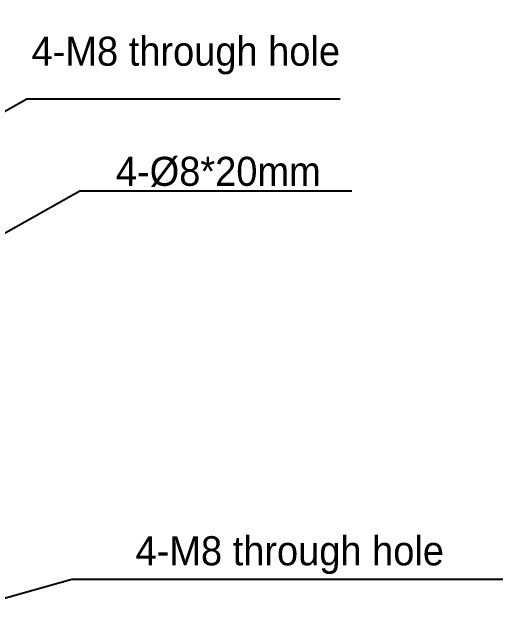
# Model space of a CAD drawing. Header units: millimetres. Extents: x -1070 to 42146, y 1440 to 12921.
# Drawn here: x 7259 to 7765, y 3276 to 3906 of the extents above; entities that cross this region are included whole.
import ezdxf

# ---------------------------------------------------------------- set-up
doc = ezdxf.new("R2010")
doc.units = ezdxf.units.MM
doc.layers.add('DIM', color=4, linetype='Continuous')
doc.styles.get("Standard").update_dxf_attribs({"font": 'arial.ttf'})
doc.dimstyles.new('ISO-200', dxfattribs={"dimtxt": 30, "dimasz": 25, "dimexe": 1.25, "dimexo": 5, "dimgap": 5, "dimtad": 1, "dimtoh": 1, "dimdec": 1, "dimdsep": 46, "dimtxsty": 'Standard', "dimcen": 2.5, "dimadec": 0, "dimazin": 0, "dimtfac": 1, "dimtdec": 1, "dimtmove": 0, "dimatfit": 3, "dimfxl": 1, "dimarcsym": 0})

# ---------------------------------------------------------------- blocks, each defined once
blk = doc.blocks.new('*D116')
at = {"layer": 'Defpoints', "color": 0, "transparency": 16777216}
for p in [(7224.27, 3662.83), (7227.33, 3664.53)]:
    blk.add_point(p, dxfattribs=at)
at = {"layer": 'DIM', "color": 0, "lineweight": -2, "transparency": 16777216}
for p, q in [((7328.83, 3721.32), (7249.15, 3676.74)), ((7609.55, 3721.32), (7328.83, 3721.32)), ((7224.27, 3662.83), (7227.33, 3664.53))]:
    blk.add_line(p, q, dxfattribs=at)
at = {"layer": 'DIM', "color": 0, "transparency": 16777216}
blk.add_solid([(7247.11, 3680.38), (7251.18, 3673.1), (7227.33, 3664.53)], dxfattribs=at)
at = {"layer": 'DIM', "color": 0, "lineweight": -3, "transparency": 16777216, "insert": (7471.69, 3741.32), "char_height": 30, "width": 90.4762, "attachment_point": 5}
blk.add_mtext('{\\fGulim|b0|i0|c134|p0;4-\\fGulim|b0|i0|c0|p0;%%C\\fGulim|b0|i0|c134|p0;8*20mm}', dxfattribs=at)
blk = doc.blocks.new('*D117')
at = {"layer": 'Defpoints', "color": 0, "transparency": 16777216}
for p in [(7169.27, 3757.83), (7172.33, 3759.53)]:
    blk.add_point(p, dxfattribs=at)
at = {"layer": 'DIM', "color": 0, "lineweight": -2, "transparency": 16777216}
for p, q in [((7273.83, 3816.32), (7194.15, 3771.74)), ((7597.41, 3816.32), (7273.83, 3816.32)), ((7169.27, 3757.83), (7172.33, 3759.53))]:
    blk.add_line(p, q, dxfattribs=at)
at = {"layer": 'DIM', "color": 0, "transparency": 16777216}
blk.add_solid([(7192.11, 3775.38), (7196.18, 3768.1), (7172.33, 3759.53)], dxfattribs=at)
at = {"layer": 'DIM', "color": 0, "lineweight": -3, "transparency": 16777216, "insert": (7438.12, 3861.32), "char_height": 30, "width": 329.3045, "attachment_point": 5}
blk.add_mtext('{\\fGulim|b0|i0|c134|p0;4-M8 through hole}', dxfattribs=at)
blk = doc.blocks.new('*D131')
at = {"layer": 'Defpoints', "color": 0, "transparency": 16777216}
for p in [(7169.27, 3277.83), (7172.64, 3278.78)]:
    blk.add_point(p, dxfattribs=at)
at = {"layer": 'DIM', "color": 0, "lineweight": -2, "transparency": 16777216}
for p, q in [((7320.43, 3320.79), (7196.69, 3285.62)), ((7765.43, 3320.79), (7320.43, 3320.79)), ((7169.27, 3277.83), (7172.64, 3278.78))]:
    blk.add_line(p, q, dxfattribs=at)
at = {"layer": 'DIM', "color": 0, "transparency": 16777216}
blk.add_solid([(7195.55, 3289.63), (7197.83, 3281.61), (7172.64, 3278.78)], dxfattribs=at)
at = {"layer": 'DIM', "color": 0, "lineweight": -3, "transparency": 16777216, "insert": (7545.43, 3345.79), "char_height": 30, "attachment_point": 5}
blk.add_mtext('{\\fGulim|b0|i0|c134|p0;4-M8 through hole}', dxfattribs=at)

msp = doc.modelspace()

# ---------------------------------------------------------------- dimensions: what is measured, and where the dimension line sits
at = {"layer": 'DIM', "color": 7, "lineweight": -3}
for center, mpoint, text, picture, middle in [((7169.275, 3757.826), (7172.329, 3759.535), '{\\fGulim|b0|i0|c134|p0;4-M8 through hole}', '*D117', (7438.12, 3816.321)), ((7224.275, 3662.826), (7227.329, 3664.535), '{\\fGulim|b0|i0|c134|p0;4-\\fGulim|b0|i0|c0|p0;%%C\\fGulim|b0|i0|c134|p0;8*20mm}', '*D116', (7471.692, 3721.321)), ((7169.275, 3277.826), (7172.641, 3278.783), '{\\fGulim|b0|i0|c134|p0;4-M8 through hole}', '*D131', (7545.433, 3320.788))]:
    dim = msp.add_radius_dim(center=center, mpoint=mpoint, text=text, dimstyle='ISO-200', dxfattribs=at)
    dim.commit()
    dim.dimension.update_dxf_attribs({"geometry": picture, "text_midpoint": middle, "dimtype": 164})

doc.saveas('drawing.dxf')
